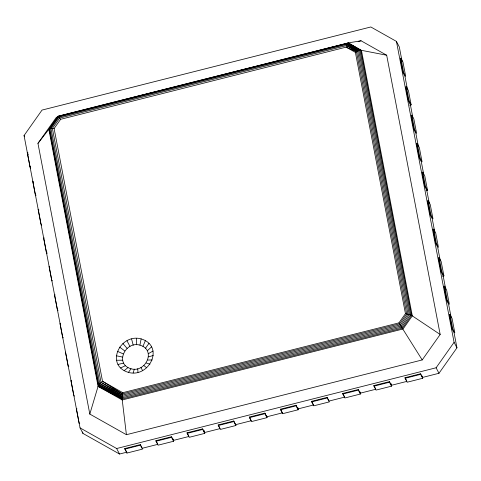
<?xml version="1.0" encoding="UTF-8"?>
<svg xmlns="http://www.w3.org/2000/svg" width="481" height="481" viewBox="0 0 481 481"><rect width="100%" height="100%" fill="white"/><g stroke="black" fill="none" stroke-linecap="round" stroke-linejoin="round"><path stroke-width="0.72" d="M126.413 434.704L122.234 399.958L122.793 392.688L398.941 322.883L405.459 313.654L355.405 52.375L346.116 47.144L60.624 119.306L54.106 128.535L102.525 381.265L122.547 393.891L399.633 323.851L406.698 313.84L356.481 51.701L346.56 45.545L59.698 118.055L52.375 128.421L101.034 382.407L122.342 395.184L400.372 324.909L407.99 314.117L357.605 51.124L347.041 44.324L58.977 117.136L50.956 128.493L48.846 129.341L37.957 143.374L89.815 414.081L126.413 434.704L422.204 359.938L440.175 334.481L386.682 55.225L361.063 40.789L348.25 42.899L58.087 116.246L55.928 117.917L37.957 143.374M139.935 345.154C125.355 340.698 114.231 364.027 130.988 368.765C145.569 373.214 156.692 349.885 139.935 345.154L141.131 338.883C120.244 333.038 104.551 365.175 128.427 372.408C149.314 378.252 165.007 346.122 141.131 338.883M440.175 334.481L412.301 315.879L361.429 50.325L348.25 42.899L347.041 44.324L346.116 47.144L356.481 51.701L358.724 50.673L361.429 50.325L386.682 55.225M89.815 414.081L98.076 386.345L99.826 383.579L102.525 381.265L122.793 392.688M133.147 372.967L134.313 369.155M142.953 346.35L145.412 340.584M128.427 372.408L130.988 368.765M188.955 436.477L173.382 440.416L171.476 436.742L155.904 440.68L157.816 444.348L142.25 448.286L140.338 444.612L124.771 448.551L126.683 452.218L119.522 454.028L82.924 433.405L80.056 427.898L24.05 135.54L42.021 110.083L370.821 26.972L396.44 41.408L399.302 46.916L402.062 61.297M80.056 427.898L116.655 448.52L436.111 367.773L454.082 342.316L396.44 41.408M422.294 376.076L422.721 378.282L407.148 382.221L404.996 377.717L420.562 373.779L422.474 377.453L438.979 373.28L456.95 347.823L454.058 332.72L452.146 329.052L449.416 314.802L450.042 314.646L452.086 318.578L454.816 332.828L452.771 328.896L450.042 314.646M145.46 348.268L148.978 343.308M147.288 350.775L151.569 346.873M124.14 370.713L127.97 367.568M355.405 52.375L356.481 51.701M148.31 353.709L153.018 351.034M120.581 367.989L125.463 365.65M148.455 356.866L153.223 355.513M98.076 386.345L122.156 398.953L402.501 328.09L411.471 315.392L360.678 50.277L347.889 43.08L58.087 116.246L48.846 129.341L98.076 386.345L122.234 399.958L403.054 328.974L412.301 315.879L409.259 314.484L405.459 313.654M359.764 50.385L347.498 43.512L58.49 116.564L49.916 128.704L98.948 384.656L122.144 397.787L401.845 327.086L410.443 314.917L359.764 50.385L347.889 43.08M358.153 41.528L361.063 40.789M30.688 168.194L30.008 166.883L27.279 152.633L27.898 152.477M400.907 58.189L403.637 72.439L405.687 76.371L402.958 62.121L400.907 58.189L400.288 58.345L403.018 72.595L404.93 76.263L407.383 89.087M30.008 166.883L30.628 166.721M403.018 72.595L403.637 72.439M409.722 105.225L411.147 104.864L408.417 90.62L406.367 86.682L405.748 86.839L408.477 101.088L410.383 104.762L412.842 117.58M36.087 195.22L35.462 195.376L32.732 181.127L33.417 182.437M408.477 101.088L409.097 100.932L411.147 104.864M41.606 225.18L40.921 223.869L38.191 209.62L38.817 209.463M411.826 115.181L414.556 129.425L416.606 133.357L413.876 119.114L411.826 115.181L411.207 115.338L413.937 129.581L415.843 133.255L418.44 146.789M413.937 129.581L414.556 129.425M44.276 237.963L43.651 238.119L46.38 252.363L47.066 253.679M423.761 174.573L421.302 161.748L419.39 158.081L416.66 143.831L417.286 143.675L419.336 147.607L422.065 161.856L420.015 157.924L417.286 143.675M46.38 252.363L47.006 252.206M419.39 158.081L420.015 157.924M426.1 190.71L427.519 190.35L424.795 176.1L422.745 172.168L422.12 172.324L424.849 186.574L426.761 190.248L429.22 203.066M52.465 280.706L51.84 280.862L49.11 266.612L49.796 267.923M424.849 186.574L425.475 186.418L427.519 190.35M55.195 294.949L54.569 295.106L57.299 309.355L57.985 310.666M428.204 200.667L430.934 214.911L432.978 218.843L430.248 204.599L428.204 200.667L427.579 200.824L430.309 215.067L432.221 218.741L434.812 232.275M430.309 215.067L430.934 214.911M60.654 323.448L60.029 323.605L62.758 337.848L63.384 337.692M440.271 260.774L437.68 247.234L435.768 243.566L433.038 229.317L433.664 229.16L435.708 233.093L438.438 247.342L436.393 243.41L433.664 229.16M435.768 243.566L436.393 243.41M442.478 276.196L443.897 275.835L441.167 261.586L439.123 257.654L438.498 257.81L441.227 272.06L443.139 275.733L445.731 289.267M68.843 366.191L68.218 366.348L65.488 352.098M441.227 272.06L441.853 271.903L443.897 275.835M71.567 380.435L70.947 380.591L73.677 394.841L74.357 396.152M444.582 286.153L447.312 300.397L449.356 304.329L446.627 290.085L444.582 286.153L443.957 286.309L446.687 300.553L448.599 304.226L451.19 317.761M446.687 300.553L447.312 300.397M98.948 384.656L122.204 396.512L401.124 326.004L409.259 314.484L358.724 50.673L347.498 43.512M77.026 408.934L76.407 409.09L79.137 423.334L79.756 423.178M452.146 329.052L452.771 328.896M204.485 431.908L204.768 433.375L189.201 437.313L187.043 432.81L202.609 428.872L204.521 432.545L220.088 428.607L218.176 424.939L233.748 421.001L235.66 424.675L251.226 420.737L249.314 417.069L264.881 413.131L266.793 416.805L282.359 412.866L280.453 409.199L296.019 405.261L297.931 408.934L313.498 404.996L311.586 401.328L327.152 397.39L329.064 401.064L344.637 397.126L342.725 393.458L358.291 389.52L360.203 393.193L375.769 389.255L373.857 385.588L389.424 381.649L391.336 385.323L406.908 381.385M124.88 449.116L140.446 445.184L142.496 449.116L126.924 453.054L124.771 448.551M156.012 441.245L171.585 437.313L173.629 441.245L158.063 445.184L155.904 440.68M187.151 433.375L202.717 429.443L204.768 433.375M218.29 425.505L233.856 421.572L235.9 425.505L220.334 429.443L218.176 424.939M249.423 417.634L264.989 413.702L267.039 417.634L251.473 421.572L249.314 417.069M280.561 409.764L296.128 405.832L298.178 409.764L282.606 413.702L280.453 409.199M311.694 401.894L327.266 397.961L329.311 401.894L313.744 405.832L311.586 401.328M342.833 394.023L358.399 390.091L360.449 394.023L344.877 397.961L342.725 393.458M373.965 386.153L389.538 382.221L391.582 386.153L376.016 390.091L373.857 385.588M405.104 378.282L420.671 374.35L422.721 378.282M117.989 364.424L123.635 363.137M116.54 360.257L122.613 360.203M147.715 360.022L152.176 359.998M54.106 128.535L50.956 128.493L99.826 383.579L122.204 396.512M116.33 355.778L122.469 357.052M146.14 362.975L149.94 364.189M117.382 351.292L123.208 353.89M346.56 45.545L357.605 51.124M99.826 383.579L122.342 395.184M60.624 119.306L58.213 116.3L49.254 128.986L98.407 385.546L122.144 397.787M101.034 382.407L122.547 393.891M347.041 44.324L358.724 50.673M98.407 385.546L122.156 398.953M348.25 42.899L360.678 50.277M119.619 347.102L124.783 350.944M143.837 365.518L146.669 367.797M122.889 343.494L127.086 348.4M398.941 322.883L422.204 359.938M140.963 367.472L142.586 370.58M126.966 340.716L129.96 346.44M416.66 143.831L417.298 145.058M433.038 229.317L433.676 230.543M449.416 314.802L450.054 316.029M454.082 342.316L456.95 347.823M436.111 367.773L438.979 373.28M404.996 377.717L406.589 380.778M187.043 432.81L188.636 435.864M24.05 135.54L24.687 136.76M27.279 152.633L28.301 154.599M38.191 209.62L38.877 210.937M116.655 448.52L119.522 454.028M131.578 338.955L133.207 345.202M406.367 86.682L409.097 100.932M422.745 172.168L425.475 186.418M439.123 257.654L441.853 271.903M420.562 373.779L420.671 374.35M391.161 383.946L391.582 386.153M391.065 383.886L391.336 385.323M389.424 381.649L389.538 382.221M360.167 392.556L360.449 394.023M359.926 391.756L360.203 393.193M358.291 389.52L358.399 390.091M327.152 397.39L327.266 397.961M297.751 407.557L298.178 409.764M297.655 407.497L297.931 408.934M296.019 405.261L296.128 405.832M282.323 412.229L282.606 413.702M266.516 415.368L267.039 417.634M264.881 413.131L264.989 413.702M235.624 424.038L235.9 425.505M233.748 421.001L233.856 421.572M204.106 430.393L204.521 432.545M202.609 428.872L202.717 429.443M173.208 439.039L173.629 441.245M171.476 436.742L171.585 437.313M140.338 444.612L140.446 445.184M126.647 451.581L126.924 453.054M82.648 431.95L82.924 433.405M137.71 368.717L137.975 372.342M136.412 338.329L136.61 344.763"/></g></svg>
